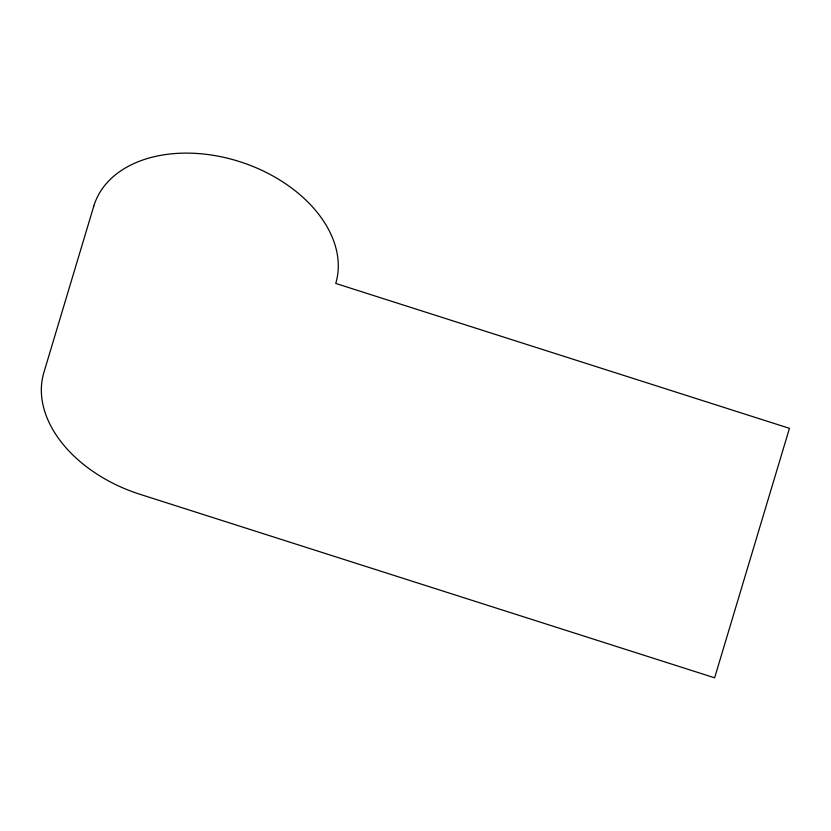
<?xml version="1.0" encoding="UTF-8"?>
<svg xmlns="http://www.w3.org/2000/svg" width="831" height="831" viewBox="0 0 831 831"><rect width="100%" height="100%" fill="white"/><g stroke="black" fill="none" stroke-linecap="round" stroke-linejoin="round"><path stroke-width="1.25" d="M93.778 206.161L43.887 372.475A127.029 86.788 18.6 0 0 139.93 494.279L714.618 677.816L789.45 428.339L335.745 283.444A127.029 86.788 18.6 0 0 239.702 161.65A127.029 86.788 18.6 0 0 93.778 206.161"/></g></svg>
